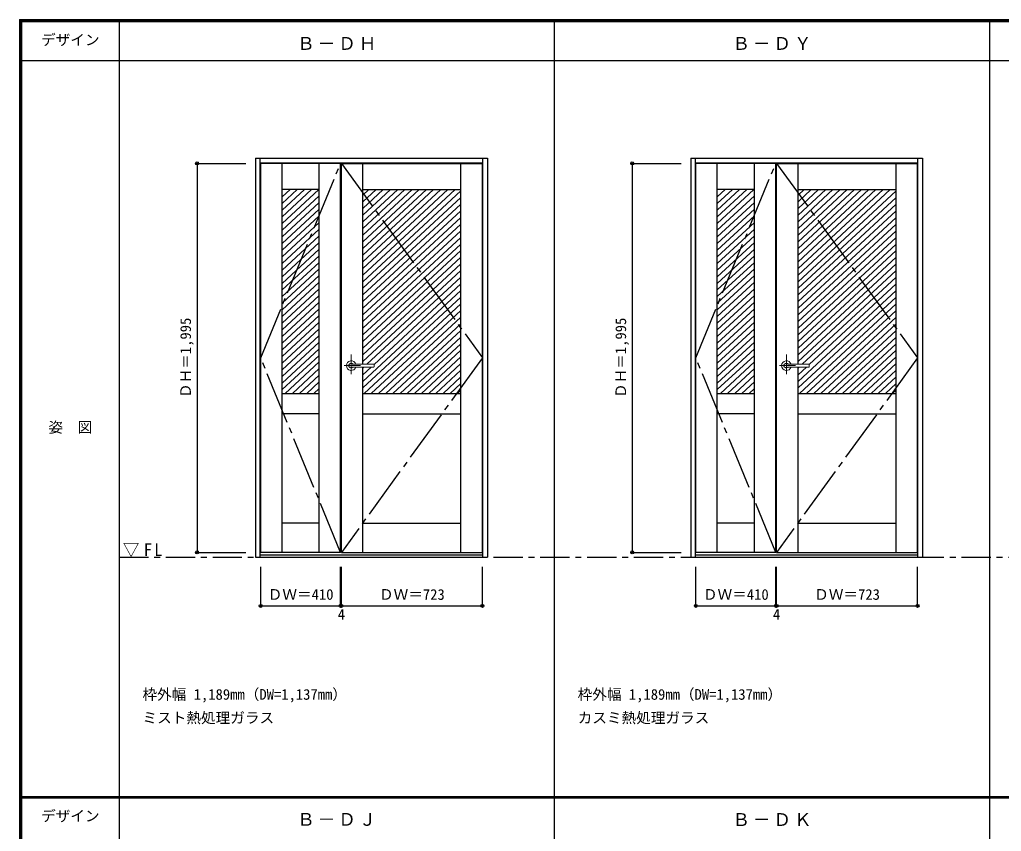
# Model space of a CAD drawing. Units: millimetres, scale not verified. Extents: x -6000 to 5700, y -4307 to 4260.
# Drawn here: x -6000 to -966, y 12 to 4175 of the extents above; entities that cross this region are included whole.
import ezdxf
from ezdxf.enums import TextEntityAlignment as Align

# ---------------------------------------------------------------- set-up
doc = ezdxf.new("R2010")
doc.units = ezdxf.units.MM
doc.header["$LTSCALE"] = 30
doc.header["$PDMODE"] = 32
doc.header["$PDSIZE"] = 15
doc.linetypes.add('CHAIN1', pattern=[8, 5, -1, 1, -1])
doc.linetypes.add('CHAIN2', pattern=[12, 9, -1, 1, -1])
for name, color, linetype in [('0-1_通り芯', 7, 'CHAIN1'), ('0-2_扉', 7, 'Continuous'), ('0-4_枠', 3, 'Continuous'), ('0-7', 7, 'CHAIN2'), ('0-A_文字', 7, 'Continuous'), ('0-B_寸法', 7, 'Continuous'), ('F-1_枠', 6, 'Continuous'), ('F-A_文字', 7, 'Continuous')]:
    doc.layers.add(name, color=color, linetype=linetype)
doc.layers.add('0-5_レバー', color=7, linetype='Continuous', lineweight=18)
doc.layers.add('0-C_ハッチ', color=4, linetype='Continuous', lineweight=18)
doc.styles.add('ＭＳ ゴシック', font='')
doc.styles.get('ＭＳ ゴシック').set_extended_font_data('MS Gothic')

msp = doc.modelspace()

# ---------------------------------------------------------------- linework, layer by layer
at = {"layer": '0-1_通り芯'}
msp.add_line((-5490, 1418), (5690, 1418), dxfattribs=at)
at = {"layer": '0-2_扉'}
for p, q in [((-4764, 1443), (-4764, 3438)), ((-4654, 1443), (-4654, 3438)), ((-4464, 1443), (-4464, 3438)), ((-4350, 1443), (-4350, 3438)), ((-4350, 3438), (-3627, 3438)), ((-4240, 2407.5), (-4240, 3438)), ((-3737, 1443), (-3737, 3438)), ((-3627, 1443), (-3627, 3438)), ((-2532.4, 1443), (-2532.4, 3438)), ((-2422.4, 1443), (-2422.4, 3438)), ((-2232.4, 1443), (-2232.4, 3438)), ((-2118.4, 1443), (-2118.4, 3438)), ((-2118.4, 3438), (-1395.4, 3438)), ((-2008.4, 2407.5), (-2008.4, 3438)), ((-1505.4, 1443), (-1505.4, 3438)), ((-1395.4, 1443), (-1395.4, 3438)), ((-4464, 3303), (-4654, 3303)), ((-4240, 3303), (-3737, 3303)), ((-2232.4, 3303), (-2422.4, 3303)), ((-2008.4, 3303), (-1505.4, 3303)), ((-4240, 1443), (-4240, 2393.5)), ((-2008.4, 1443), (-2008.4, 2393.5)), ((-4654, 2258), (-4464, 2258)), ((-4240, 2258), (-3737, 2258)), ((-2422.4, 2258), (-2232.4, 2258)), ((-2008.4, 2258), (-1505.4, 2258)), ((-4464, 2153), (-4654, 2153)), ((-4240, 2153), (-3737, 2153)), ((-2232.4, 2153), (-2422.4, 2153)), ((-2008.4, 2153), (-1505.4, 2153)), ((-4464, 1593), (-4654, 1593)), ((-4240, 1593), (-3737, 1593)), ((-2232.4, 1593), (-2422.4, 1593)), ((-2008.4, 1593), (-1505.4, 1593)), ((-4354, 1443), (-4764, 1443)), ((-4350, 1443), (-3627, 1443)), ((-2122.4, 1443), (-2532.4, 1443)), ((-2118.4, 1443), (-1395.4, 1443))]:
    msp.add_line(p, q, dxfattribs=at)
for points in [[(-4354, 1443), (-4354, 3438), (-4764, 3438)], [(-2122.4, 1443), (-2122.4, 3438), (-2532.4, 3438)]]:
    msp.add_lwpolyline(points, dxfattribs=at)
at = {"layer": '0-4_枠'}
for p, q in [((-4790, 3465), (-4790, 1418)), ((-4790, 3465), (-3601, 3465)), ((-4766, 1418), (-4766, 3465)), ((-4766, 3441), (-3625, 3441)), ((-3625, 1418), (-3625, 3465)), ((-3601, 3465), (-3601, 1418)), ((-2558.4, 3465), (-2558.4, 1418)), ((-2558.4, 3465), (-1369.4, 3465)), ((-2534.4, 1418), (-2534.4, 3465)), ((-2534.4, 3441), (-1393.4, 3441)), ((-1393.4, 1418), (-1393.4, 3465)), ((-1369.4, 3465), (-1369.4, 1418)), ((-4790, 1418), (-3601, 1418)), ((-4766, 1430), (-3625, 1430)), ((-2558.4, 1418), (-1369.4, 1418)), ((-2534.4, 1430), (-1393.4, 1430))]:
    msp.add_line(p, q, dxfattribs=at)
at = {"layer": '0-5_レバー', "color": 4, "linetype": 'CHAIN1'}
for p, q in [((-4299.5, 2456.96), (-4299.5, 2357.11)), ((-2067.9, 2456.96), (-2067.9, 2357.11)), ((-4252.7, 2400.5), (-4335.72, 2400.5)), ((-2021.1, 2400.5), (-2104.12, 2400.5))]:
    msp.add_line(p, q, dxfattribs=at)
at = {"layer": '0-5_レバー'}
for p, q in [((-4182.5, 2400.5), (-4182.5, 2405.99)), ((-4182.5, 2400.5), (-4182.5, 2405.99)), ((-4182.5, 2400.5), (-4182.5, 2395)), ((-4182.5, 2400.5), (-4182.5, 2395)), ((-1950.9, 2400.5), (-1950.9, 2405.99)), ((-1950.9, 2400.5), (-1950.9, 2395))]:
    msp.add_line(p, q, dxfattribs=at)
for points in [[(-4289.54, 2407.49), (-4290.31, 2408.28), (-4292.28, 2409.65), (-4294.53, 2410.66), (-4296.96, 2411.29), (-4299.5, 2411.5), (-4302.04, 2411.29), (-4304.47, 2410.66), (-4306.72, 2409.65), (-4308.69, 2408.28), (-4310.31, 2406.61), (-4311.51, 2404.71), (-4312.25, 2402.65), (-4312.5, 2400.5), (-4312.25, 2398.35), (-4311.51, 2396.29), (-4310.31, 2394.39), (-4308.69, 2392.72), (-4306.72, 2391.35), (-4304.47, 2390.34), (-4302.04, 2389.71), (-4299.5, 2389.5), (-4296.96, 2389.71), (-4294.53, 2390.34), (-4292.28, 2391.35), (-4290.31, 2392.72), (-4289.54, 2393.51)], [(-4184, 2407.5), (-4193.73, 2407.5), (-4203.91, 2407.5), (-4213.51, 2407.5), (-4222.5, 2407.5), (-4230.91, 2407.5), (-4238.72, 2407.5), (-4245.54, 2407.5), (-4251.84, 2407.5), (-4257.61, 2407.5), (-4262.85, 2407.5), (-4267.64, 2407.5), (-4272.3, 2407.5), (-4276.5, 2407.5), (-4280.25, 2407.5), (-4282.25, 2407.5), (-4284.1, 2407.5), (-4286.11, 2407.49), (-4288.52, 2407.49), (-4290.01, 2407.49), (-4291.55, 2407.49), (-4293.07, 2407.49), (-4294.17, 2407.49), (-4294.63, 2407.49), (-4294.63, 2407.48)], [(-4294.48, 2393.51), (-4294.35, 2393.51), (-4293.91, 2393.51), (-4293.19, 2393.51), (-4292.17, 2393.51), (-4290.91, 2393.51), (-4289.56, 2393.51), (-4286.7, 2393.51), (-4283.72, 2393.5), (-4280.7, 2393.5), (-4277.66, 2393.5), (-4274.59, 2393.5), (-4271.51, 2393.5), (-4267.51, 2393.5), (-4263.1, 2393.5), (-4258.13, 2393.5), (-4252.6, 2393.5), (-4246.51, 2393.5), (-4239.86, 2393.5), (-4232.65, 2393.5), (-4224.06, 2393.5), (-4214.8, 2393.5), (-4204.86, 2393.5), (-4194.25, 2393.5), (-4184, 2393.5)], [(-4184, 2407.5), (-4193.08, 2407.5), (-4193.48, 2407.5)], [(-4184, 2407.5), (-4193.08, 2407.5), (-4193.48, 2407.5)], [(-2057.94, 2407.49), (-2058.71, 2408.28), (-2060.68, 2409.65), (-2062.93, 2410.66), (-2065.36, 2411.29), (-2067.9, 2411.5), (-2070.44, 2411.29), (-2072.87, 2410.66), (-2075.12, 2409.65), (-2077.09, 2408.28), (-2078.71, 2406.61), (-2079.91, 2404.71), (-2080.65, 2402.65), (-2080.9, 2400.5), (-2080.65, 2398.35), (-2079.91, 2396.29), (-2078.71, 2394.39), (-2077.09, 2392.72), (-2075.12, 2391.35), (-2072.87, 2390.34), (-2070.44, 2389.71), (-2067.9, 2389.5), (-2065.36, 2389.71), (-2062.93, 2390.34), (-2060.68, 2391.35), (-2058.71, 2392.72), (-2057.94, 2393.51)], [(-1952.4, 2407.5), (-1962.13, 2407.5), (-1972.31, 2407.5), (-1981.91, 2407.5), (-1990.9, 2407.5), (-1999.31, 2407.5), (-2007.12, 2407.5), (-2013.94, 2407.5), (-2020.24, 2407.5), (-2026, 2407.5), (-2031.25, 2407.5), (-2036.04, 2407.5), (-2040.69, 2407.5), (-2044.9, 2407.5), (-2048.65, 2407.5), (-2050.65, 2407.5), (-2052.5, 2407.5), (-2054.51, 2407.49), (-2056.92, 2407.49), (-2058.41, 2407.49), (-2059.95, 2407.49), (-2061.47, 2407.49), (-2062.57, 2407.49), (-2063.03, 2407.49), (-2063.03, 2407.48)], [(-2062.88, 2393.51), (-2062.75, 2393.51), (-2062.31, 2393.51), (-2061.59, 2393.51), (-2060.57, 2393.51), (-2059.31, 2393.51), (-2057.96, 2393.51), (-2055.1, 2393.51), (-2052.12, 2393.5), (-2049.1, 2393.5), (-2046.06, 2393.5), (-2042.99, 2393.5), (-2039.91, 2393.5), (-2035.91, 2393.5), (-2031.5, 2393.5), (-2026.53, 2393.5), (-2021, 2393.5), (-2014.91, 2393.5), (-2008.26, 2393.5), (-2001.05, 2393.5), (-1992.46, 2393.5), (-1983.2, 2393.5), (-1973.26, 2393.5), (-1962.65, 2393.5), (-1952.4, 2393.5)], [(-1952.4, 2407.5), (-1961.48, 2407.5), (-1961.88, 2407.5)]]:
    msp.add_lwpolyline(points, dxfattribs=at)
for centre, radius, start, end in [((-4299.5, 2400.5), 24.55, 16.59952, 343.36736), ((-2067.9, 2400.5), 24.55, 16.59952, 343.36736), ((-4184, 2406), 1.5, 0.00847, 89.9163), ((-4184, 2406), 1.5, 360, 90.17419), ((-4184, 2406), 1.5, 0.00847, 89.9163), ((-4184, 2406), 1.5, 360, 90.17419), ((-4184, 2395), 1.5, 270.16419, 0), ((-4184, 2395), 1.5, 269.91059, 359.99153), ((-4184, 2395), 1.5, 270.16419, 0), ((-4184, 2395), 1.5, 269.91059, 359.99153), ((-1952.4, 2406), 1.5, 0.00847, 89.9163), ((-1952.4, 2406), 1.5, 360, 90.17419), ((-1952.4, 2395), 1.5, 270.16419, 0), ((-1952.4, 2395), 1.5, 269.91059, 359.99153)]:
    msp.add_arc(centre, radius, start, end, dxfattribs=at)
at = {"layer": '0-7'}
for points in [[(-4354, 1443), (-4764, 2440.5), (-4354, 3438)], [(-4350, 3438), (-3627, 2440.5), (-4350, 1443)], [(-2122.4, 1443), (-2532.4, 2440.5), (-2122.4, 3438)], [(-2118.4, 3438), (-1395.4, 2440.5), (-2118.4, 1443)]]:
    msp.add_lwpolyline(points, dxfattribs=at)
at = {"layer": '0-B_寸法', "color": 4}
for p, q in [((-5090, 3438), (-5090, 1443)), ((-5090, 3438), (-4840, 3438)), ((-2858.4, 3438), (-2858.4, 1443)), ((-2858.4, 3438), (-2608.4, 3438)), ((-5090, 1443), (-4840, 1443)), ((-2858.4, 1443), (-2608.4, 1443)), ((-4764, 1168), (-4764, 1368)), ((-4354, 1168), (-4354, 1368)), ((-3627, 1168), (-3627, 1368)), ((-2532.4, 1168), (-2532.4, 1368)), ((-2122.4, 1168), (-2122.4, 1368)), ((-1395.4, 1168), (-1395.4, 1368)), ((-4350, 1168), (-3627, 1168)), ((-2118.4, 1168), (-1395.4, 1168))]:
    msp.add_line(p, q, dxfattribs=at)
for points in [[(-4764, 1168), (-4354, 1168), (-4350, 1168), (-4350, 1368)], [(-2532.4, 1168), (-2122.4, 1168), (-2118.4, 1168), (-2118.4, 1368)]]:
    msp.add_lwpolyline(points, dxfattribs=at)
at = {"layer": '0-B_寸法'}
for p in [(-5090, 3438), (-2858.4, 3438), (-5090, 1443), (-2858.4, 1443), (-4764, 1168), (-4354, 1168), (-4350, 1168), (-3627, 1168), (-2532.4, 1168), (-2122.4, 1168), (-2118.4, 1168), (-1395.4, 1168)]:
    msp.add_point(p, dxfattribs=at)
at = {"layer": '0-C_ハッチ'}
for p, q in [((-4613.42, 3303), (-4654, 3265.42)), ((-4466.23, 3303), (-4654, 3129.14)), ((-4503.03, 3303), (-4654, 3163.21)), ((-4539.82, 3303), (-4654, 3197.28)), ((-4576.62, 3303), (-4654, 3231.35)), ((-4171.86, 3303), (-4240, 3239.9)), ((-4135.06, 3303), (-4240, 3205.83)), ((-4098.26, 3303), (-4240, 3171.76)), ((-4061.47, 3303), (-4240, 3137.69)), ((-4208.65, 3303), (-4240, 3273.97)), ((-4024.67, 3303), (-4240, 3103.62)), ((-3987.87, 3303), (-4240, 3069.55)), ((-3951.08, 3303), (-4240, 3035.48)), ((-3914.28, 3303), (-4240, 3001.41)), ((-3877.48, 3303), (-4240, 2967.34)), ((-3840.68, 3303), (-4240, 2933.26)), ((-3803.89, 3303), (-4240, 2899.19)), ((-3767.09, 3303), (-4240, 2865.12)), ((-3737, 3296.79), (-4240, 2831.05)), ((-2381.82, 3303), (-2422.4, 3265.42)), ((-2234.63, 3303), (-2422.4, 3129.14)), ((-2271.43, 3303), (-2422.4, 3163.21)), ((-2308.22, 3303), (-2422.4, 3197.28)), ((-2345.02, 3303), (-2422.4, 3231.35)), ((-1940.26, 3303), (-2008.4, 3239.9)), ((-1903.46, 3303), (-2008.4, 3205.83)), ((-1866.66, 3303), (-2008.4, 3171.76)), ((-1829.87, 3303), (-2008.4, 3137.69)), ((-1977.05, 3303), (-2008.4, 3273.97)), ((-1793.07, 3303), (-2008.4, 3103.62)), ((-1756.27, 3303), (-2008.4, 3069.55)), ((-1719.48, 3303), (-2008.4, 3035.48)), ((-1682.68, 3303), (-2008.4, 3001.41)), ((-1645.88, 3303), (-2008.4, 2967.34)), ((-1609.08, 3303), (-2008.4, 2933.26)), ((-1572.29, 3303), (-2008.4, 2899.19)), ((-1535.49, 3303), (-2008.4, 2865.12)), ((-1505.4, 3296.79), (-2008.4, 2831.05)), ((-4464, 3270.99), (-4654, 3095.07)), ((-4464, 3236.92), (-4654, 3061)), ((-3737, 3262.72), (-4240, 2796.98)), ((-3737, 3228.65), (-4240, 2762.91)), ((-2232.4, 3270.99), (-2422.4, 3095.07)), ((-2232.4, 3236.92), (-2422.4, 3061)), ((-1505.4, 3262.72), (-2008.4, 2796.98)), ((-1505.4, 3228.65), (-2008.4, 2762.91)), ((-4464, 3202.85), (-4654, 3026.93)), ((-3737, 3194.58), (-4240, 2728.84)), ((-2232.4, 3202.85), (-2422.4, 3026.93)), ((-1505.4, 3194.58), (-2008.4, 2728.84)), ((-4464, 3168.78), (-4654, 2992.85)), ((-4464, 3134.71), (-4654, 2958.78)), ((-3737, 3160.51), (-4240, 2694.77)), ((-3737, 3126.44), (-4240, 2660.7)), ((-2232.4, 3168.78), (-2422.4, 2992.85)), ((-2232.4, 3134.71), (-2422.4, 2958.78)), ((-1505.4, 3160.51), (-2008.4, 2694.77)), ((-1505.4, 3126.44), (-2008.4, 2660.7)), ((-4464, 3100.64), (-4654, 2924.71)), ((-3737, 3092.37), (-4240, 2626.62)), ((-2232.4, 3100.64), (-2422.4, 2924.71)), ((-1505.4, 3092.37), (-2008.4, 2626.62)), ((-4464, 3066.57), (-4654, 2890.64)), ((-4464, 3032.5), (-4654, 2856.57)), ((-3737, 3058.29), (-4240, 2592.55)), ((-3737, 3024.22), (-4240, 2558.48)), ((-2232.4, 3066.57), (-2422.4, 2890.64)), ((-2232.4, 3032.5), (-2422.4, 2856.57)), ((-1505.4, 3058.29), (-2008.4, 2592.55)), ((-1505.4, 3024.22), (-2008.4, 2558.48)), ((-4464, 2998.43), (-4654, 2822.5)), ((-3737, 2990.15), (-4240, 2524.41)), ((-2232.4, 2998.43), (-2422.4, 2822.5)), ((-1505.4, 2990.15), (-2008.4, 2524.41)), ((-4464, 2964.35), (-4654, 2788.43)), ((-4464, 2930.28), (-4654, 2754.36)), ((-3737, 2956.08), (-4240, 2490.34)), ((-3737, 2922.01), (-4240, 2456.27)), ((-2232.4, 2964.35), (-2422.4, 2788.43)), ((-2232.4, 2930.28), (-2422.4, 2754.36)), ((-1505.4, 2956.08), (-2008.4, 2490.34)), ((-1505.4, 2922.01), (-2008.4, 2456.27)), ((-4464, 2896.21), (-4654, 2720.29)), ((-3737, 2887.94), (-4240, 2422.2)), ((-2232.4, 2896.21), (-2422.4, 2720.29)), ((-1505.4, 2887.94), (-2008.4, 2422.2)), ((-4464, 2862.14), (-4654, 2686.21)), ((-4464, 2828.07), (-4654, 2652.14)), ((-3737, 2853.87), (-4219.08, 2407.5)), ((-3737, 2819.8), (-4182.85, 2406.97)), ((-2232.4, 2862.14), (-2422.4, 2686.21)), ((-2232.4, 2828.07), (-2422.4, 2652.14)), ((-1505.4, 2853.87), (-1987.48, 2407.5)), ((-1505.4, 2819.8), (-1951.25, 2406.97)), ((-4464, 2794), (-4654, 2618.07)), ((-3737, 2785.73), (-4240, 2319.99)), ((-2232.4, 2794), (-2422.4, 2618.07)), ((-1505.4, 2785.73), (-2008.4, 2319.99)), ((-4464, 2759.93), (-4654, 2584)), ((-4464, 2725.86), (-4654, 2549.93)), ((-3737, 2751.65), (-4240, 2285.91)), ((-2232.4, 2759.93), (-2422.4, 2584)), ((-2232.4, 2725.86), (-2422.4, 2549.93)), ((-1505.4, 2751.65), (-2008.4, 2285.91)), ((-4464, 2691.79), (-4654, 2515.86)), ((-3737, 2717.58), (-4233.35, 2258)), ((-3737, 2683.51), (-4196.55, 2258)), ((-2232.4, 2691.79), (-2422.4, 2515.86)), ((-1505.4, 2717.58), (-2001.75, 2258)), ((-1505.4, 2683.51), (-1964.95, 2258)), ((-4464, 2657.71), (-4654, 2481.79)), ((-4464, 2623.64), (-4654, 2447.72)), ((-3737, 2649.44), (-4159.76, 2258)), ((-2232.4, 2657.71), (-2422.4, 2481.79)), ((-2232.4, 2623.64), (-2422.4, 2447.72)), ((-1505.4, 2649.44), (-1928.16, 2258)), ((-4464, 2589.57), (-4654, 2413.65)), ((-3737, 2615.37), (-4122.96, 2258)), ((-3737, 2581.3), (-4086.16, 2258)), ((-2232.4, 2589.57), (-2422.4, 2413.65)), ((-1505.4, 2615.37), (-1891.36, 2258)), ((-1505.4, 2581.3), (-1854.56, 2258)), ((-4464, 2555.5), (-4654, 2379.58)), ((-4464, 2521.43), (-4654, 2345.5)), ((-3737, 2547.23), (-4049.37, 2258)), ((-2232.4, 2555.5), (-2422.4, 2379.58)), ((-2232.4, 2521.43), (-2422.4, 2345.5)), ((-1505.4, 2547.23), (-1817.77, 2258)), ((-4464, 2487.36), (-4654, 2311.43)), ((-3737, 2513.16), (-4012.57, 2258)), ((-3737, 2479.09), (-3975.77, 2258)), ((-2232.4, 2487.36), (-2422.4, 2311.43)), ((-1505.4, 2513.16), (-1780.97, 2258)), ((-1505.4, 2479.09), (-1744.17, 2258)), ((-4464, 2453.29), (-4654, 2277.36)), ((-4464, 2419.22), (-4638.11, 2258)), ((-3737, 2445.02), (-3938.98, 2258)), ((-2232.4, 2453.29), (-2422.4, 2277.36)), ((-2232.4, 2419.22), (-2406.51, 2258)), ((-1505.4, 2445.02), (-1707.38, 2258)), ((-4464, 2385.15), (-4601.32, 2258)), ((-4197.4, 2393.5), (-4240, 2354.06)), ((-4234.2, 2393.5), (-4240, 2388.13)), ((-3737, 2410.94), (-3902.18, 2258)), ((-3737, 2376.87), (-3865.38, 2258)), ((-2232.4, 2385.15), (-2369.72, 2258)), ((-2002.6, 2393.5), (-2008.4, 2388.13)), ((-1965.8, 2393.5), (-2008.4, 2354.06)), ((-1505.4, 2410.94), (-1670.58, 2258)), ((-1505.4, 2376.87), (-1633.78, 2258)), ((-4464, 2351.08), (-4564.52, 2258)), ((-4464, 2317), (-4527.72, 2258)), ((-3737, 2342.8), (-3828.59, 2258)), ((-2232.4, 2351.08), (-2332.92, 2258)), ((-2232.4, 2317), (-2296.12, 2258)), ((-1505.4, 2342.8), (-1596.99, 2258)), ((-4464, 2282.93), (-4490.93, 2258)), ((-3737, 2308.73), (-3791.79, 2258)), ((-3737, 2274.66), (-3754.99, 2258)), ((-2232.4, 2282.93), (-2259.33, 2258)), ((-1505.4, 2308.73), (-1560.19, 2258)), ((-1505.4, 2274.66), (-1523.39, 2258))]:
    msp.add_line(p, q, dxfattribs=at)
at = {"layer": 'F-1_枠'}
for p, q in [((-6000, 4175), (5700, 4175)), ((-6000, 4175), (-6000, -4205)), ((-6000, 4170), (5700, 4170)), ((-6000, 4165), (5700, 4165)), ((-5995, 4175), (-5995, -4205)), ((-5990, 4175), (-5990, -4205)), ((-5490, 4175), (-5490, -3790)), ((-3258.4, 4175), (-3258.4, -3790)), ((-1026.8, 4175), (-1026.8, -3790)), ((-6000, 3965), (5700, 3965)), ((-6000, 190.5), (5700, 190.5)), ((-6000, 187.5), (5700, 187.5)), ((-6000, 184.5), (5700, 184.5))]:
    msp.add_line(p, q, dxfattribs=at)

# ---------------------------------------------------------------- texts
at = {"layer": '0-A_文字', "style": 'ＭＳ ゴシック'}
for s, p in [('枠外幅 1,189mm（DW=1,137mm）', (-5370, 670.5)), ('枠外幅 1,189mm（DW=1,137mm）', (-3138.4, 670.5)), ('ミスト熱処理ガラス', (-5370, 550.5)), ('カスミ熱処理ガラス', (-3138.4, 550.5))]:
    msp.add_text(s, height=54.99, dxfattribs=at).set_placement(p, align=Align.BOTTOM_LEFT)
at = {"layer": '0-A_文字', "char_height": 65.98, "attachment_point": 7, "style": 'ＭＳ ゴシック'}
for s, insert in [('\\T1.17;Ｂ－ＤＨ', (-4576.7, 4020)), ('\\T1.17;Ｂ－ＤＹ', (-2345.1, 4020)), ('\\T1.26;\\W0.95;▽FL', (-5471.25, 1418)), ('\\T1.17;Ｂ－ＤＪ', (-4576.7, 39.5)), ('\\T1.17;Ｂ－ＤＫ', (-2345.1, 39.5))]:
    msp.add_mtext(s, dxfattribs=dict(at, insert=insert))
at = {"layer": '0-B_寸法', "style": 'ＭＳ ゴシック'}
for p in [(-5105, 2234.25), (-2873.4, 2234.25)]:
    msp.add_text('ＤＨ＝1,995', height=54.99, rotation=90, dxfattribs=at).set_placement(p, align=Align.BOTTOM_LEFT)
for s, p in [('ＤＷ＝410', (-4727.75, 1183)), ('ＤＷ＝723', (-4157.25, 1183)), ('ＤＷ＝410', (-2496.15, 1183)), ('ＤＷ＝723', (-1925.65, 1183)), ('4', (-4368.75, 1080.61)), ('4', (-2137.15, 1080.61))]:
    msp.add_text(s, height=54.99, dxfattribs=at).set_placement(p, align=Align.BOTTOM_LEFT)
at = {"layer": 'F-A_文字', "style": 'ＭＳ ゴシック'}
for s, p in [('デザイン', (-5890, 4027.5)), ('姿\u3000図', (-5852.5, 2040.25)), ('デザイン', (-5890, 47))]:
    msp.add_text(s, height=54.99, dxfattribs=at).set_placement(p, align=Align.BOTTOM_LEFT)

doc.saveas('drawing.dxf')
